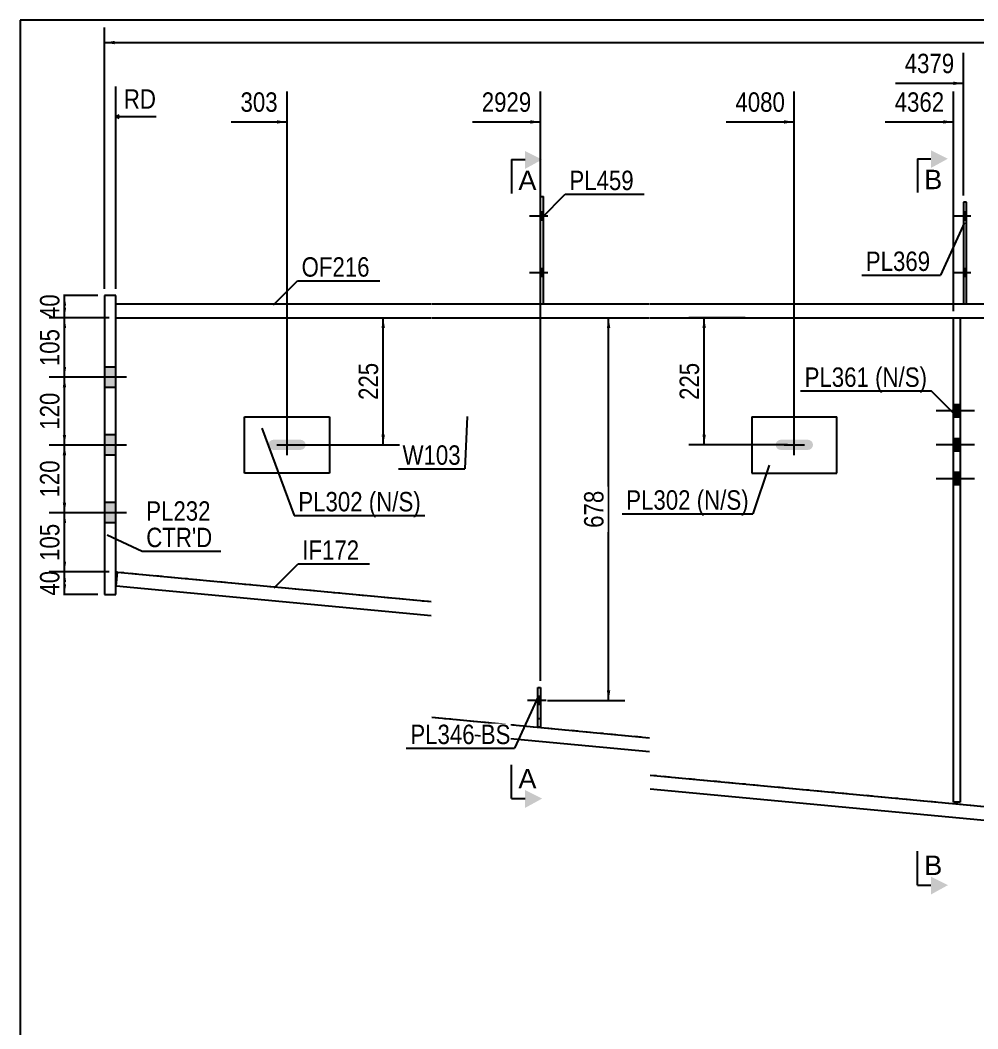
# Model space of a CAD drawing. Header units: millimetres. Extents: x -266 to 146, y -166 to 122.
# Drawn here: x -263.7 to -122.4, y -28 to 120.9 of the extents above; entities that cross this region are included whole.
import ezdxf

# ---------------------------------------------------------------- set-up
doc = ezdxf.new("R2010")
doc.units = ezdxf.units.MM
doc.linetypes.add('DXK_LINE_DOT1', pattern=[1.8814, 0.9407, -0.9407])
doc.linetypes.add('DXK_LINE_DOT2', pattern=[3.9198, 1.9599, -1.9599])
doc.styles.add('Arial', font='ARIAL.TTF', dxfattribs={"height": 0.2})
doc.styles.add('Arial Narrow', font='ARIALN.TTF', dxfattribs={"height": 0.2})

# ---------------------------------------------------------------- blocks, each defined once
blk = doc.blocks.new('Unknown-622979467-1210')
at = {"color": 5, "linetype": 'Continuous'}
for p, q in [((146.3, 120.9), (-263.7, 120.9)), ((-263.7, 120.9), (-263.7, -166.1))]:
    blk.add_line(p, q, dxfattribs=at)
blk = doc.blocks.new('Bolt-622979467-1858 - 1521')
at = {"color": 3, "linetype": 'DXK_LINE_DOT2'}
for p, q in [((-186.9, 21.04), (-187.32, 21.04)), ((-186.23, 20.45), (-187.32, 20.45)), ((-186.9, 19.87), (-187.32, 19.87))]:
    blk.add_line(p, q, dxfattribs=at)
blk = doc.blocks.new('Part-622979467-1544 - 1521')
at = {"color": 2, "linetype": 'Continuous'}
for p, q in [((-230.58, 62.37), (-218.08, 62.37)), ((-230.58, 54.04), (-230.58, 62.37)), ((-218.08, 62.37), (-218.08, 54.04)), ((-218.08, 54.04), (-230.58, 54.04))]:
    blk.add_line(p, q, dxfattribs=at)
blk = doc.blocks.new('Bolt-622979467-1862 - 1521')
at = {"linetype": 'Continuous'}
for points in [[(-124.07, 91.37), (-124.07, 92.54), (-124.49, 92.54), (-124.49, 91.37)], [(-124.07, 91.37), (-124.07, 92.54), (-124.49, 92.54), (-124.49, 91.37)], [(-124.07, 83.04), (-124.07, 84.21), (-124.49, 84.21), (-124.49, 83.04)], [(-124.07, 83.04), (-124.07, 84.21), (-124.49, 84.21), (-124.49, 83.04)]]:
    blk.add_hatch(color=3, dxfattribs=at).paths.add_polyline_path(points)
at = {"color": 3, "linetype": 'Continuous'}
for p, q in [((-124.07, 92.54), (-124.49, 92.54)), ((-124.07, 92.54), (-124.49, 92.54)), ((-123.4, 91.96), (-126.15, 91.96)), ((-123.4, 91.96), (-126.15, 91.96)), ((-124.07, 91.37), (-124.49, 91.37)), ((-124.07, 91.37), (-124.49, 91.37)), ((-123.4, 83.62), (-126.15, 83.62)), ((-123.4, 83.62), (-126.15, 83.62)), ((-124.07, 84.21), (-124.49, 84.21)), ((-124.07, 84.21), (-124.49, 84.21)), ((-124.07, 83.04), (-124.49, 83.04)), ((-124.07, 83.04), (-124.49, 83.04))]:
    blk.add_line(p, q, dxfattribs=at)
blk = doc.blocks.new('Part-622979467-1549 - 1521')
at = {"color": 2, "linetype": 'Continuous'}
for p, q in [((-155.72, 62.37), (-143.22, 62.37)), ((-155.72, 62.37), (-155.72, 54.04)), ((-143.22, 54.04), (-143.22, 62.37)), ((-155.72, 54.04), (-143.22, 54.04))]:
    blk.add_line(p, q, dxfattribs=at)
blk = doc.blocks.new('Bolt-622979467-1989 - 1521')
at = {"linetype": 'Continuous'}
for points in [[(-251.25, 69.68), (-251.25, 66.68), (-249.58, 66.68), (-249.58, 69.68)], [(-251.25, 69.68), (-251.25, 66.68), (-249.58, 66.68), (-249.58, 69.68)], [(-251.25, 59.68), (-251.25, 56.68), (-249.58, 56.68), (-249.58, 59.68)], [(-251.25, 59.68), (-251.25, 56.68), (-249.58, 56.68), (-249.58, 59.68)], [(-251.25, 49.68), (-251.25, 46.68), (-249.58, 46.68), (-249.58, 49.68)], [(-251.25, 49.68), (-251.25, 46.68), (-249.58, 46.68), (-249.58, 49.68)]]:
    blk.add_hatch(color=3, dxfattribs=at).paths.add_polyline_path(points)
at = {"color": 3, "linetype": 'Continuous'}
for p, q in [((-249.58, 69.68), (-251.25, 69.68)), ((-249.58, 69.68), (-251.25, 69.68)), ((-248, 68.18), (-251.25, 68.18)), ((-248, 68.18), (-251.25, 68.18)), ((-249.58, 66.68), (-251.25, 66.68)), ((-249.58, 66.68), (-251.25, 66.68)), ((-249.58, 59.68), (-251.25, 59.68)), ((-249.58, 59.68), (-251.25, 59.68)), ((-248, 58.18), (-251.25, 58.18)), ((-248, 58.18), (-251.25, 58.18)), ((-249.58, 56.68), (-251.25, 56.68)), ((-249.58, 56.68), (-251.25, 56.68)), ((-249.58, 49.68), (-251.25, 49.68)), ((-249.58, 49.68), (-251.25, 49.68)), ((-248, 48.18), (-251.25, 48.18)), ((-248, 48.18), (-251.25, 48.18)), ((-249.58, 46.68), (-251.25, 46.68)), ((-249.58, 46.68), (-251.25, 46.68))]:
    blk.add_line(p, q, dxfattribs=at)
blk = doc.blocks.new('Bolt-622979467-1861 - 1521')
at = {"linetype": 'Continuous'}
for points in [[(-186.48, 91.37), (-186.48, 92.54), (-186.9, 92.54), (-186.9, 91.37)], [(-186.48, 91.37), (-186.48, 92.54), (-186.9, 92.54), (-186.9, 91.37)], [(-186.48, 83.04), (-186.48, 84.21), (-186.9, 84.21), (-186.9, 83.04)], [(-186.48, 83.04), (-186.48, 84.21), (-186.9, 84.21), (-186.9, 83.04)]]:
    blk.add_hatch(color=3, dxfattribs=at).paths.add_polyline_path(points)
at = {"color": 3, "linetype": 'Continuous'}
for p, q in [((-186.48, 92.54), (-186.9, 92.54)), ((-186.48, 92.54), (-186.9, 92.54)), ((-185.82, 91.96), (-188.57, 91.96)), ((-185.82, 91.96), (-188.57, 91.96)), ((-186.48, 91.37), (-186.9, 91.37)), ((-186.48, 91.37), (-186.9, 91.37)), ((-185.82, 83.62), (-188.57, 83.62)), ((-185.82, 83.62), (-188.57, 83.62)), ((-186.48, 84.21), (-186.9, 84.21)), ((-186.48, 84.21), (-186.9, 84.21)), ((-186.48, 83.04), (-186.9, 83.04)), ((-186.48, 83.04), (-186.9, 83.04))]:
    blk.add_line(p, q, dxfattribs=at)
blk = doc.blocks.new('Part-622979467-1988 - 1521')
at = {"color": 2, "linetype": 'Continuous'}
for p, q in [((-249.58, 80.26), (-251.25, 80.26)), ((-251.25, 80.26), (-251.25, 36.1)), ((-249.58, 36.1), (-249.58, 80.26)), ((-251.25, 36.1), (-249.58, 36.1))]:
    blk.add_line(p, q, dxfattribs=at)
blk = doc.blocks.new('Bolt-622979467-1860 - 1521')
at = {"linetype": 'Continuous'}
blk.add_hatch(color=3, dxfattribs=at).paths.add_polyline_path([(-146.94, 57.68), (-146.77, 57.92), (-146.72, 58.21), (-146.77, 58.5), (-146.94, 58.74), (-147.18, 58.9), (-147.47, 58.96), (-151.47, 58.96), (-151.75, 58.9), (-152, 58.74), (-152.16, 58.5), (-152.22, 58.21), (-152.16, 57.92), (-152, 57.68), (-151.75, 57.52), (-151.47, 57.46), (-147.47, 57.46), (-147.18, 57.52)])
at = {"color": 3, "linetype": 'Continuous'}
for p, q in [((-149.47, 56.71), (-149.47, 59.71)), ((-150.97, 58.21), (-147.97, 58.21))]:
    blk.add_line(p, q, dxfattribs=at)
blk = doc.blocks.new('Part-622979467-1751 - 1521')
at = {"color": 2, "linetype": 'Continuous'}
for p, q in [((-187.32, 16.54), (-187.32, 22.37)), ((-187.32, 22.37), (-186.9, 22.37)), ((-186.9, 22.37), (-186.9, 16.54)), ((-186.9, 16.54), (-187.32, 16.54))]:
    blk.add_line(p, q, dxfattribs=at)
at = {"color": 7, "linetype": 'DXK_LINE_DOT1'}
blk.add_line((-187.32, 17.79), (-186.9, 17.79), dxfattribs=at)
blk = doc.blocks.new('Bolt-622979467-1857 - 1521')
at = {"linetype": 'Continuous'}
blk.add_hatch(color=3, dxfattribs=at).paths.add_polyline_path([(-186.9, 19.87), (-186.9, 21.04), (-187.32, 21.04), (-187.32, 19.87)])
at = {"color": 3, "linetype": 'Continuous'}
for p, q in [((-186.9, 21.04), (-187.32, 21.04)), ((-186.11, 20.45), (-188.86, 20.45)), ((-186.9, 19.87), (-187.32, 19.87))]:
    blk.add_line(p, q, dxfattribs=at)
blk = doc.blocks.new('Part-622979467-1778 - 1521')
at = {"color": 2, "linetype": 'Continuous'}
for p, q in [((-124.07, 94.04), (-124.49, 94.04)), ((-124.49, 94.04), (-124.49, 79.04)), ((-124.07, 79.04), (-124.07, 94.04))]:
    blk.add_line(p, q, dxfattribs=at)
at = {"color": 7, "linetype": 'DXK_LINE_DOT1'}
blk.add_line((-124.49, 79.04), (-124.07, 79.04), dxfattribs=at)
blk = doc.blocks.new('Part-622979467-1810 - 1521')
at = {"color": 7, "linetype": 'DXK_LINE_DOT1'}
for p, q in [((-249.58, 76.96), (-203.08, 76.96)), ((-249.58, 39.46), (-249.58, 76.96)), ((-202.98, 76.96), (-170.82, 76.96)), ((-170.72, 76.96), (-78.22, 76.96)), ((-78.12, 76.96), (-37.92, 76.96)), ((-249.33, 39.43), (-203.08, 35.08)), ((-202.98, 18.01), (-170.82, 14.98)), ((-170.72, 9.47), (-78.22, 0.77)), ((-78.12, -3.72), (-37.92, -7.5))]:
    blk.add_line(p, q, dxfattribs=at)
at = {"color": 2, "linetype": 'Continuous'}
for p, q in [((-37.92, -7.5), (-37.92, 76.96)), ((-249.33, 39.43), (-249.58, 39.46))]:
    blk.add_line(p, q, dxfattribs=at)
blk = doc.blocks.new('Part-622979467-1854 - 1521')
at = {"color": 2, "linetype": 'Continuous'}
for p, q in [((-249.53, 37.36), (-249.33, 39.43)), ((-249.33, 39.43), (-203.08, 35.08)), ((-203.08, 32.99), (-249.53, 37.36)), ((-202.98, 18.01), (-170.82, 14.98)), ((-170.82, 12.89), (-202.98, 15.91)), ((-170.72, 9.47), (-78.22, 0.77)), ((-78.22, -1.32), (-170.72, 7.38)), ((-78.12, -3.72), (-62.92, -5.15)), ((-63.12, -7.22), (-78.12, -5.81)), ((-62.92, -5.15), (-63.12, -7.22))]:
    blk.add_line(p, q, dxfattribs=at)
blk = doc.blocks.new('Bolt-622979467-1990 - 1521')
at = {"linetype": 'Continuous'}
blk.add_hatch(color=3, dxfattribs=at).paths.add_polyline_path([(-221.8, 57.68), (-221.64, 57.92), (-221.58, 58.21), (-221.64, 58.5), (-221.8, 58.74), (-222.05, 58.9), (-222.33, 58.96), (-226.33, 58.96), (-226.62, 58.9), (-226.86, 58.74), (-227.03, 58.5), (-227.08, 58.21), (-227.03, 57.92), (-226.86, 57.68), (-226.62, 57.52), (-226.33, 57.46), (-222.33, 57.46), (-222.05, 57.52)])
at = {"color": 3, "linetype": 'Continuous'}
for p, q in [((-224.33, 56.71), (-224.33, 59.71)), ((-225.83, 58.21), (-222.83, 58.21))]:
    blk.add_line(p, q, dxfattribs=at)
blk = doc.blocks.new('Part-622979467-1995 - 1521')
at = {"color": 2, "linetype": 'Continuous'}
for p, q in [((-186.9, 79.04), (-186.9, 94.87)), ((-186.9, 94.87), (-186.48, 94.87)), ((-186.48, 79.04), (-186.48, 94.87))]:
    blk.add_line(p, q, dxfattribs=at)
at = {"color": 7, "linetype": 'DXK_LINE_DOT1'}
blk.add_line((-186.9, 79.04), (-186.48, 79.04), dxfattribs=at)
blk = doc.blocks.new('Part-622979467-2018 - 1521')
at = {"color": 7, "linetype": 'DXK_LINE_DOT1'}
for p, q in [((-187.32, 16.54), (-187.32, 22.37)), ((-187.32, 22.37), (-186.9, 22.37)), ((-186.9, 22.37), (-186.9, 16.54)), ((-186.9, 16.54), (-187.32, 16.54))]:
    blk.add_line(p, q, dxfattribs=at)
blk = doc.blocks.new('Part-622979467-2050 - 1521')
at = {"color": 2, "linetype": 'Continuous'}
for p, q in [((-249.58, 76.96), (-249.58, 79.04)), ((-249.58, 79.04), (-203.08, 79.04)), ((-202.98, 79.04), (-170.82, 79.04)), ((-170.72, 79.04), (-78.22, 79.04)), ((-78.12, 79.04), (-62.92, 79.04)), ((-249.58, 76.96), (-203.08, 76.96)), ((-202.98, 76.96), (-170.82, 76.96)), ((-170.72, 76.96), (-78.22, 76.96)), ((-78.12, 76.96), (-62.92, 76.96))]:
    blk.add_line(p, q, dxfattribs=at)
at = {"color": 7, "linetype": 'DXK_LINE_DOT1'}
blk.add_line((-62.92, 76.96), (-62.92, 79.04), dxfattribs=at)
blk = doc.blocks.new('Part-622979467-2169 - 1521')
at = {"color": 2, "linetype": 'Continuous'}
for p, q in [((-125.98, 5.46), (-125.98, 76.96)), ((-124.98, 76.96), (-124.98, 5.46)), ((-124.98, 5.46), (-125.98, 5.46))]:
    blk.add_line(p, q, dxfattribs=at)
blk = doc.blocks.new('Bolt-622979467-2170 - 1521')
at = {"linetype": 'Continuous'}
for points in [[(-124.98, 62.29), (-124.98, 64.12), (-125.98, 64.12), (-125.98, 62.29)], [(-124.98, 57.29), (-124.98, 59.12), (-125.98, 59.12), (-125.98, 57.29)], [(-124.98, 52.29), (-124.98, 54.12), (-125.98, 54.12), (-125.98, 52.29)]]:
    blk.add_hatch(color=3, dxfattribs=at).paths.add_polyline_path(points)
at = {"color": 3, "linetype": 'Continuous'}
for p, q in [((-124.98, 64.12), (-125.98, 64.12)), ((-122.89, 63.21), (-128.56, 63.21)), ((-124.98, 62.29), (-125.98, 62.29)), ((-122.89, 58.21), (-128.56, 58.21)), ((-124.98, 59.12), (-125.98, 59.12)), ((-124.98, 57.29), (-125.98, 57.29)), ((-124.98, 54.12), (-125.98, 54.12)), ((-122.89, 53.21), (-128.56, 53.21)), ((-124.98, 52.29), (-125.98, 52.29))]:
    blk.add_line(p, q, dxfattribs=at)
blk = doc.blocks.new('StraightDimension-622979467-2749 - 1521')
at = {"linetype": 'Continuous'}
for points in [[(-257.42, 66.68), (-257.17, 68.18), (-256.92, 66.68)], [(-256.92, 59.68), (-257.17, 58.18), (-257.42, 59.68)]]:
    blk.add_hatch(color=7, dxfattribs=at).paths.add_polyline_path(points)
at = {"color": 7, "linetype": 'Continuous'}
for p, q in [((-250.58, 68.18), (-259.42, 68.18)), ((-257.17, 58.18), (-257.17, 68.18)), ((-250.58, 58.18), (-259.42, 58.18))]:
    blk.add_line(p, q, dxfattribs=at)
at = {"color": 0}
blk.add_wipeout([(-257.32, 66.52), (-261.52, 66.52), (-261.52, 59.84), (-257.32, 59.84)], dxfattribs=at)
at = {"color": 3, "style": 'Arial Narrow'}
blk.add_text('120', height=2.863, rotation=90.0002, dxfattribs=at).set_placement((-257.92, 60.44))
blk = doc.blocks.new('StraightDimension-622979467-2651 - 1521')
at = {"linetype": 'Continuous'}
for points in [[(-210.39, 75.46), (-210.14, 76.96), (-209.89, 75.46)], [(-209.89, 59.71), (-210.14, 58.21), (-210.39, 59.71)]]:
    blk.add_hatch(color=7, dxfattribs=at).paths.add_polyline_path(points)
at = {"color": 7, "linetype": 'Continuous'}
for p, q in [((-223.33, 76.96), (-207.74, 76.96)), ((-210.14, 58.21), (-210.14, 76.96)), ((-223.33, 58.21), (-207.74, 58.21))]:
    blk.add_line(p, q, dxfattribs=at)
at = {"color": 0}
blk.add_wipeout([(-210.29, 70.93), (-214.49, 70.93), (-214.49, 64.24), (-210.29, 64.24)], dxfattribs=at)
at = {"color": 3, "style": 'Arial Narrow'}
blk.add_text('225', height=2.863, rotation=90.0002, dxfattribs=at).set_placement((-210.89, 64.84))
blk = doc.blocks.new('StraightDimension-622979467-12423 - 1521')
at = {"linetype": 'Continuous'}
blk.add_hatch(color=7, dxfattribs=at).paths.add_polyline_path([(-125.99, 111.83), (-124.49, 111.58), (-125.99, 111.33)])
at = {"color": 7, "linetype": 'Continuous'}
for p, q in [((-124.49, 95.04), (-124.49, 116.08)), ((-134.55, 111.58), (-124.49, 111.58))]:
    blk.add_line(p, q, dxfattribs=at)
at = {"color": 0}
blk.add_wipeout([(-125.26, 112.48), (-125.26, 116.68), (-133.78, 116.68), (-133.78, 112.48)], dxfattribs=at)
at = {"color": 3, "style": 'Arial Narrow'}
blk.add_text('4379', height=2.863, dxfattribs=at).set_placement((-133.18, 113.08))
blk = doc.blocks.new('StraightDimension-622979467-2182 - 1521')
at = {"linetype": 'Continuous'}
for points in [[(-177.13, 75.46), (-176.88, 76.96), (-176.63, 75.46)], [(-176.63, 21.95), (-176.88, 20.45), (-177.13, 21.95)]]:
    blk.add_hatch(color=7, dxfattribs=at).paths.add_polyline_path(points)
at = {"color": 7, "linetype": 'Continuous'}
for p, q in [((-184.98, 76.96), (-174.48, 76.96)), ((-176.88, 20.45), (-176.88, 76.96)), ((-185.9, 20.45), (-174.48, 20.45))]:
    blk.add_line(p, q, dxfattribs=at)
at = {"color": 0}
blk.add_wipeout([(-177.03, 52.05), (-181.23, 52.05), (-181.23, 45.36), (-177.03, 45.36)], dxfattribs=at)
at = {"color": 3, "style": 'Arial Narrow'}
blk.add_text('678', height=2.863, rotation=90.0002, dxfattribs=at).set_placement((-177.63, 45.96))
blk = doc.blocks.new('StraightDimension-622979467-2642 - 1521')
at = {"linetype": 'Continuous'}
blk.add_hatch(color=7, dxfattribs=at).paths.add_polyline_path([(-249.75, 117.34), (-251.25, 117.59), (-249.75, 117.84)])
at = {"color": 7, "linetype": 'Continuous'}
for p, q in [((-251.25, 81.26), (-251.25, 119.84)), ((-251.25, 117.59), (129.38, 117.59))]:
    blk.add_line(p, q, dxfattribs=at)
blk = doc.blocks.new('StraightDimension-622979467-2680 - 1521')
at = {"linetype": 'Continuous'}
for points in [[(-257.42, 78.76), (-257.17, 80.26), (-256.92, 78.76)], [(-256.92, 78.46), (-257.17, 76.96), (-257.42, 78.46)]]:
    blk.add_hatch(color=7, dxfattribs=at).paths.add_polyline_path(points)
at = {"color": 7, "linetype": 'Continuous'}
for p, q in [((-252.25, 80.26), (-259.42, 80.26)), ((-257.17, 76.96), (-257.17, 80.26)), ((-250.58, 76.96), (-259.42, 76.96))]:
    blk.add_line(p, q, dxfattribs=at)
at = {"color": 0}
blk.add_wipeout([(-257.32, 81.04), (-261.52, 81.04), (-261.52, 76.18), (-257.32, 76.18)], dxfattribs=at)
at = {"color": 3, "style": 'Arial Narrow'}
blk.add_text('40', height=2.863, rotation=90.0002, dxfattribs=at).set_placement((-257.92, 76.78))
blk = doc.blocks.new('StraightDimension-622979467-2689 - 1521')
at = {"linetype": 'Continuous'}
for points in [[(-257.42, 37.96), (-257.17, 39.46), (-256.92, 37.96)], [(-256.92, 37.6), (-257.17, 36.1), (-257.42, 37.6)]]:
    blk.add_hatch(color=7, dxfattribs=at).paths.add_polyline_path(points)
at = {"color": 7, "linetype": 'Continuous'}
for p, q in [((-250.58, 39.46), (-259.42, 39.46)), ((-257.17, 36.1), (-257.17, 39.46)), ((-252.25, 36.1), (-259.42, 36.1))]:
    blk.add_line(p, q, dxfattribs=at)
at = {"color": 0}
blk.add_wipeout([(-257.32, 40.2), (-261.52, 40.2), (-261.52, 35.35), (-257.32, 35.35)], dxfattribs=at)
at = {"color": 3, "style": 'Arial Narrow'}
blk.add_text('40', height=2.863, rotation=90.0002, dxfattribs=at).set_placement((-257.92, 35.95))
blk = doc.blocks.new('StraightDimension-622979467-2699 - 1521')
at = {"linetype": 'Continuous'}
for points in [[(-257.42, 56.68), (-257.17, 58.18), (-256.92, 56.68)], [(-256.92, 49.68), (-257.17, 48.18), (-257.42, 49.68)]]:
    blk.add_hatch(color=7, dxfattribs=at).paths.add_polyline_path(points)
at = {"color": 7, "linetype": 'Continuous'}
for p, q in [((-250.58, 58.18), (-259.42, 58.18)), ((-257.17, 48.18), (-257.17, 58.18)), ((-250.58, 48.18), (-259.42, 48.18))]:
    blk.add_line(p, q, dxfattribs=at)
at = {"color": 0}
blk.add_wipeout([(-257.32, 56.52), (-261.52, 56.52), (-261.52, 49.84), (-257.32, 49.84)], dxfattribs=at)
at = {"color": 3, "style": 'Arial Narrow'}
blk.add_text('120', height=2.863, rotation=90.0002, dxfattribs=at).set_placement((-257.92, 50.44))
blk = doc.blocks.new('StraightDimension-622979467-2716 - 1521')
at = {"linetype": 'Continuous'}
for points in [[(-257.42, 46.68), (-257.17, 48.18), (-256.92, 46.68)], [(-256.92, 40.96), (-257.17, 39.46), (-257.42, 40.96)]]:
    blk.add_hatch(color=7, dxfattribs=at).paths.add_polyline_path(points)
at = {"color": 7, "linetype": 'Continuous'}
for p, q in [((-250.58, 48.18), (-259.42, 48.18)), ((-257.17, 39.46), (-257.17, 48.18)), ((-250.58, 39.46), (-259.42, 39.46))]:
    blk.add_line(p, q, dxfattribs=at)
at = {"color": 0}
blk.add_wipeout([(-257.32, 47.16), (-261.52, 47.16), (-261.52, 40.48), (-257.32, 40.48)], dxfattribs=at)
at = {"color": 3, "style": 'Arial Narrow'}
blk.add_text('105', height=2.863, rotation=90.0002, dxfattribs=at).set_placement((-257.92, 41.08))
blk = doc.blocks.new('StraightDimension-622979467-2733 - 1521')
at = {"linetype": 'Continuous'}
for points in [[(-257.42, 75.46), (-257.17, 76.96), (-256.92, 75.46)], [(-256.92, 69.68), (-257.17, 68.18), (-257.42, 69.68)]]:
    blk.add_hatch(color=7, dxfattribs=at).paths.add_polyline_path(points)
at = {"color": 7, "linetype": 'Continuous'}
for p, q in [((-250.58, 76.96), (-259.42, 76.96)), ((-257.17, 68.18), (-257.17, 76.96)), ((-250.58, 68.18), (-259.42, 68.18))]:
    blk.add_line(p, q, dxfattribs=at)
at = {"color": 0}
blk.add_wipeout([(-257.32, 75.91), (-261.52, 75.91), (-261.52, 69.23), (-257.32, 69.23)], dxfattribs=at)
at = {"color": 3, "style": 'Arial Narrow'}
blk.add_text('105', height=2.863, rotation=90.0002, dxfattribs=at).set_placement((-257.92, 69.83))
blk = doc.blocks.new('StraightDimension-622979467-12424 - 1521')
at = {"linetype": 'Continuous'}
blk.add_hatch(color=7, dxfattribs=at).paths.add_polyline_path([(-127.48, 106.13), (-125.98, 105.88), (-127.48, 105.63)])
at = {"color": 7, "linetype": 'Continuous'}
for p, q in [((-125.98, 77.96), (-125.98, 110.38)), ((-136.04, 105.88), (-125.98, 105.88))]:
    blk.add_line(p, q, dxfattribs=at)
at = {"color": 0}
blk.add_wipeout([(-126.75, 106.78), (-126.75, 110.98), (-135.26, 110.98), (-135.26, 106.78)], dxfattribs=at)
at = {"color": 3, "style": 'Arial Narrow'}
blk.add_text('4362', height=2.863, dxfattribs=at).set_placement((-134.66, 107.38))
blk = doc.blocks.new('StraightDimension-622979467-12425 - 1521')
at = {"linetype": 'Continuous'}
blk.add_hatch(color=7, dxfattribs=at).paths.add_polyline_path([(-150.97, 106.13), (-149.47, 105.88), (-150.97, 105.63)])
at = {"color": 7, "linetype": 'Continuous'}
for p, q in [((-149.47, 59.21), (-149.47, 110.38)), ((-159.53, 105.88), (-149.47, 105.88))]:
    blk.add_line(p, q, dxfattribs=at)
at = {"color": 0}
blk.add_wipeout([(-150.24, 106.78), (-150.24, 110.98), (-158.76, 110.98), (-158.76, 106.78)], dxfattribs=at)
at = {"color": 3, "style": 'Arial Narrow'}
blk.add_text('4080', height=2.863, dxfattribs=at).set_placement((-158.16, 107.38))
blk = doc.blocks.new('StraightDimension-622979467-12426 - 1521')
at = {"linetype": 'Continuous'}
blk.add_hatch(color=7, dxfattribs=at).paths.add_polyline_path([(-188.4, 106.13), (-186.9, 105.88), (-188.4, 105.63)])
at = {"color": 7, "linetype": 'Continuous'}
for p, q in [((-186.9, 23.37), (-186.9, 110.38)), ((-196.96, 105.88), (-186.9, 105.88))]:
    blk.add_line(p, q, dxfattribs=at)
at = {"color": 0}
blk.add_wipeout([(-187.68, 106.78), (-187.68, 110.98), (-196.19, 110.98), (-196.19, 106.78)], dxfattribs=at)
at = {"color": 3, "style": 'Arial Narrow'}
blk.add_text('2929', height=2.863, dxfattribs=at).set_placement((-195.59, 107.38))
blk = doc.blocks.new('StraightDimension-622979467-12427 - 1521')
at = {"linetype": 'Continuous'}
blk.add_hatch(color=7, dxfattribs=at).paths.add_polyline_path([(-225.83, 106.13), (-224.33, 105.88), (-225.83, 105.63)])
at = {"color": 7, "linetype": 'Continuous'}
for p, q in [((-224.33, 59.21), (-224.33, 110.38)), ((-232.57, 105.88), (-224.33, 105.88))]:
    blk.add_line(p, q, dxfattribs=at)
at = {"color": 0, "linetype": 'Continuous'}
blk.add_wipeout([(-243.05, 107.23), (-243.05, 111.43), (-249, 111.43), (-249, 107.23)], dxfattribs=at)
at = {"color": 7, "linetype": 'Continuous'}
for p, q in [((-249.58, 81.26), (-249.58, 111.13)), ((-249.08, 106.88), (-249.58, 106.63)), ((-249.08, 106.38), (-249.58, 106.63)), ((-243.65, 106.63), (-249.58, 106.63))]:
    blk.add_line(p, q, dxfattribs=at)
at = {"color": 3, "linetype": 'Continuous', "style": 'Arial Narrow'}
blk.add_text('RD', height=2.863, dxfattribs=at).set_placement((-248.4, 107.83))
at = {"color": 0}
blk.add_wipeout([(-225.11, 106.78), (-225.11, 110.98), (-231.79, 110.98), (-231.79, 106.78)], dxfattribs=at)
at = {"color": 3, "style": 'Arial Narrow'}
blk.add_text('303', height=2.863, dxfattribs=at).set_placement((-231.19, 107.38))
blk = doc.blocks.new('StraightDimension-622979467-12659 - 1521')
at = {"linetype": 'Continuous'}
for points in [[(-163.03, 75.46), (-162.78, 76.96), (-162.53, 75.46)], [(-162.53, 59.71), (-162.78, 58.21), (-163.03, 59.71)]]:
    blk.add_hatch(color=7, dxfattribs=at).paths.add_polyline_path(points)
at = {"color": 7, "linetype": 'Continuous'}
for p, q in [((-156.7, 76.96), (-165.03, 76.96)), ((-162.78, 58.21), (-162.78, 76.96)), ((-150.47, 58.21), (-165.03, 58.21))]:
    blk.add_line(p, q, dxfattribs=at)
at = {"color": 0}
blk.add_wipeout([(-162.93, 70.93), (-167.13, 70.93), (-167.13, 64.24), (-162.93, 64.24)], dxfattribs=at)
at = {"color": 3, "style": 'Arial Narrow'}
blk.add_text('225', height=2.863, rotation=90.0002, dxfattribs=at).set_placement((-163.53, 64.84))
blk = doc.blocks.new('Mark-622979467-1545 - 1521')
at = {"color": 0}
for points in [[(-164.77, 48.64), (-164.77, 51.64), (-174.27, 51.64), (-174.27, 48.64)], [(-156.2, 48.64), (-156.2, 51.64), (-163.87, 51.64), (-163.87, 48.64)]]:
    blk.add_wipeout(points, dxfattribs=at)
for points in [[(-164.77, 48.64), (-164.77, 51.64), (-174.27, 51.64), (-174.27, 48.64)], [(-156.2, 48.64), (-156.2, 51.64), (-163.87, 51.64), (-163.87, 48.64)]]:
    blk.add_wipeout(points, dxfattribs=at)
at = {"color": 7, "linetype": 'Continuous'}
for p in [(-153.19, 55.23), (-174.87, 48.04)]:
    blk.add_line(p, (-155.6, 48.04), dxfattribs=at)
at = {"color": 3, "style": 'Arial Narrow'}
for s, p in [('PL302', (-174.27, 48.64)), ('(N/', (-163.87, 48.64)), ('S)', (-159.49, 48.64))]:
    blk.add_text(s, height=2.863, dxfattribs=at).set_placement(p)
blk = doc.blocks.new('Mark-622979467-1850 - 1521')
at = {"color": 0}
blk.add_wipeout([(-213.67, 41.24), (-213.67, 44.24), (-222.08, 44.24), (-222.08, 41.24)], dxfattribs=at)
blk.add_wipeout([(-213.67, 41.24), (-213.67, 44.24), (-222.08, 44.24), (-222.08, 41.24)], dxfattribs=at)
at = {"color": 7, "linetype": 'Continuous'}
for p, q in [((-226.21, 37.11), (-222.68, 40.64)), ((-222.68, 40.64), (-212.17, 40.64))]:
    blk.add_line(p, q, dxfattribs=at)
at = {"color": 3, "style": 'Arial Narrow'}
blk.add_text('IF172', height=2.863, dxfattribs=at).set_placement((-222.08, 41.24))
blk = doc.blocks.new('Mark-622979467-1540 - 1521')
at = {"color": 0}
for points in [[(-213.16, 48.39), (-213.16, 51.39), (-222.66, 51.39), (-222.66, 48.39)], [(-204.59, 48.39), (-204.59, 51.39), (-212.26, 51.39), (-212.26, 48.39)]]:
    blk.add_wipeout(points, dxfattribs=at)
for points in [[(-213.16, 48.39), (-213.16, 51.39), (-222.66, 51.39), (-222.66, 48.39)], [(-204.59, 48.39), (-204.59, 51.39), (-212.26, 51.39), (-212.26, 48.39)]]:
    blk.add_wipeout(points, dxfattribs=at)
at = {"color": 7, "linetype": 'Continuous'}
for p, q in [((-228.06, 60.68), (-223.26, 47.79)), ((-223.26, 47.79), (-203.99, 47.79))]:
    blk.add_line(p, q, dxfattribs=at)
at = {"color": 3, "style": 'Arial Narrow'}
for s, p in [('PL302', (-222.66, 48.39)), ('(N/', (-212.26, 48.39)), ('S)', (-207.88, 48.39))]:
    blk.add_text(s, height=2.863, dxfattribs=at).set_placement(p)
blk = doc.blocks.new('SectionMark-622979467-2789 - 1521')
at = {"color": 7, "linetype": 'Continuous'}
for p, q in [((-191.19, 100.32), (-191.19, 95.32)), ((-191.19, 100.32), (-189.19, 100.32)), ((-191.19, 5.99), (-191.19, 10.99)), ((-191.19, 5.99), (-189.19, 5.99))]:
    blk.add_line(p, q, dxfattribs=at)
at = {"color": 0, "linetype": 'Continuous'}
for points in [[(-187.52, 95.82), (-187.52, 98.82), (-190.19, 98.82), (-190.19, 95.82)], [(-187.52, 7.49), (-187.52, 10.49), (-190.19, 10.49), (-190.19, 7.49)]]:
    blk.add_wipeout(points, dxfattribs=at)
at = {"linetype": 'Continuous'}
for points in [[(-189.19, 101.57), (-186.69, 100.32), (-189.19, 98.95)], [(-189.19, 7.24), (-186.69, 5.99), (-189.19, 4.62)]]:
    blk.add_hatch(color=7, dxfattribs=at).paths.add_polyline_path(points)
at = {"color": 136, "linetype": 'Continuous', "style": 'Arial'}
for p in [(-190.19, 95.82), (-190.19, 7.49)]:
    blk.add_text('A', height=2.87, dxfattribs=at).set_placement(p)
blk = doc.blocks.new('MarkSet-622979467-2814 - 1521')
at = {"color": 0}
for points in [[(-196.63, 14.04), (-196.63, 17.04), (-206.13, 17.04), (-206.13, 14.04)], [(-191.35, 14.04), (-191.35, 17.04), (-195.73, 17.04), (-195.73, 14.04)]]:
    blk.add_wipeout(points, dxfattribs=at)
for points in [[(-196.63, 14.04), (-196.63, 17.04), (-206.13, 17.04), (-206.13, 14.04)], [(-191.35, 14.04), (-191.35, 17.04), (-195.73, 17.04), (-195.73, 14.04)]]:
    blk.add_wipeout(points, dxfattribs=at)
at = {"color": 7, "linetype": 'Continuous'}
for p in [(-187.21, 21.18), (-206.73, 13.44)]:
    blk.add_line(p, (-190.75, 13.44), dxfattribs=at)
at = {"color": 3, "style": 'Arial Narrow'}
for s, p in [('PL346', (-206.13, 14.04)), ('BS', (-195.73, 14.04))]:
    blk.add_text(s, height=2.863, dxfattribs=at).set_placement(p)
blk = doc.blocks.new('Mark-622979467-1774 - 1521')
at = {"color": 7, "linetype": 'Continuous'}
blk.add_line((-124.38, 91.02), (-127.92, 83.28), dxfattribs=at)
at = {"color": 0}
blk.add_wipeout([(-129.42, 83.88), (-129.42, 86.88), (-138.92, 86.88), (-138.92, 83.88)], dxfattribs=at)
blk.add_wipeout([(-129.42, 83.88), (-129.42, 86.88), (-138.92, 86.88), (-138.92, 83.88)], dxfattribs=at)
at = {"color": 7, "linetype": 'Continuous'}
blk.add_line((-139.52, 83.28), (-127.92, 83.28), dxfattribs=at)
at = {"color": 3, "style": 'Arial Narrow'}
blk.add_text('PL369', height=2.863, dxfattribs=at).set_placement((-138.92, 83.88))
blk = doc.blocks.new('Mark-622979467-1806 - 1521')
at = {"color": 0}
blk.add_wipeout([(-198.69, 55.27), (-198.69, 58.27), (-207.28, 58.27), (-207.28, 55.27)], dxfattribs=at)
blk.add_wipeout([(-198.69, 55.27), (-198.69, 58.27), (-207.28, 58.27), (-207.28, 55.27)], dxfattribs=at)
at = {"color": 7, "linetype": 'Continuous'}
for p in [(-197.75, 62.4), (-207.88, 54.67)]:
    blk.add_line(p, (-198.09, 54.67), dxfattribs=at)
at = {"color": 3, "style": 'Arial Narrow'}
blk.add_text('W103', height=2.863, dxfattribs=at).set_placement((-207.28, 55.27))
blk = doc.blocks.new('Mark-622979467-1984 - 1521')
at = {"color": 0}
for points in [[(-235.6, 47.01), (-235.6, 50.01), (-245.1, 50.01), (-245.1, 47.01)], [(-235.34, 43.11), (-235.34, 46.11), (-245.1, 46.11), (-245.1, 43.11)]]:
    blk.add_wipeout(points, dxfattribs=at)
for points in [[(-235.6, 47.01), (-235.6, 50.01), (-245.1, 50.01), (-245.1, 47.01)], [(-235.34, 43.11), (-235.34, 46.11), (-245.1, 46.11), (-245.1, 43.11)]]:
    blk.add_wipeout(points, dxfattribs=at)
at = {"color": 7, "linetype": 'Continuous'}
for p, q in [((-250.89, 44.95), (-245.7, 42.51)), ((-245.7, 42.51), (-234.1, 42.51))]:
    blk.add_line(p, q, dxfattribs=at)
at = {"color": 3, "style": 'Arial Narrow'}
blk.add_text('PL232', height=2.863, dxfattribs=at).set_placement((-245.1, 47.01))
at = {"color": 1, "style": 'Arial Narrow'}
blk.add_text("CTR'D", height=2.863, dxfattribs=at).set_placement((-245.1, 43.11))
blk = doc.blocks.new('Mark-622979467-1991 - 1521')
at = {"color": 0}
blk.add_wipeout([(-173.15, 95.82), (-173.15, 98.82), (-182.66, 98.82), (-182.66, 95.82)], dxfattribs=at)
blk.add_wipeout([(-173.15, 95.82), (-173.15, 98.82), (-182.66, 98.82), (-182.66, 95.82)], dxfattribs=at)
at = {"color": 7, "linetype": 'Continuous'}
for p, q in [((-186.79, 91.68), (-183.26, 95.22)), ((-183.26, 95.22), (-171.65, 95.22))]:
    blk.add_line(p, q, dxfattribs=at)
at = {"color": 3, "style": 'Arial Narrow'}
blk.add_text('PL459', height=2.863, dxfattribs=at).set_placement((-182.66, 95.82))
blk = doc.blocks.new('Mark-622979467-2046 - 1521')
at = {"color": 0}
blk.add_wipeout([(-212.13, 83.04), (-212.13, 86.04), (-222.18, 86.04), (-222.18, 83.04)], dxfattribs=at)
blk.add_wipeout([(-212.13, 83.04), (-212.13, 86.04), (-222.18, 86.04), (-222.18, 83.04)], dxfattribs=at)
at = {"color": 7, "linetype": 'Continuous'}
for p, q in [((-226.31, 78.9), (-222.78, 82.44)), ((-222.78, 82.44), (-210.63, 82.44))]:
    blk.add_line(p, q, dxfattribs=at)
at = {"color": 3, "style": 'Arial Narrow'}
blk.add_text('OF216', height=2.863, dxfattribs=at).set_placement((-222.18, 83.04))
blk = doc.blocks.new('Mark-622979467-2165 - 1521')
at = {"color": 0}
for points in [[(-138.45, 66.77), (-138.45, 69.77), (-147.95, 69.77), (-147.95, 66.77)], [(-129.89, 66.77), (-129.89, 69.77), (-137.55, 69.77), (-137.55, 66.77)]]:
    blk.add_wipeout(points, dxfattribs=at)
for points in [[(-138.45, 66.77), (-138.45, 69.77), (-147.95, 69.77), (-147.95, 66.77)], [(-129.89, 66.77), (-129.89, 69.77), (-137.55, 69.77), (-137.55, 66.77)]]:
    blk.add_wipeout(points, dxfattribs=at)
at = {"color": 7, "linetype": 'Continuous'}
for p in [(-148.55, 66.17), (-125.75, 62.63)]:
    blk.add_line(p, (-129.29, 66.17), dxfattribs=at)
at = {"color": 3, "style": 'Arial Narrow'}
for s, p in [('PL361', (-147.95, 66.77)), ('(N/', (-137.55, 66.77)), ('S)', (-133.17, 66.77))]:
    blk.add_text(s, height=2.863, dxfattribs=at).set_placement(p)
blk = doc.blocks.new('SectionMark-622979467-2787 - 1521')
at = {"color": 7, "linetype": 'Continuous'}
for p, q in [((-131.31, 100.45), (-131.31, 95.45)), ((-131.31, 100.45), (-129.31, 100.45)), ((-131.31, -6.79), (-131.31, -1.79)), ((-131.31, -6.79), (-129.31, -6.79))]:
    blk.add_line(p, q, dxfattribs=at)
at = {"color": 0, "linetype": 'Continuous'}
for points in [[(-127.65, 95.95), (-127.65, 98.95), (-130.31, 98.95), (-130.31, 95.95)], [(-127.65, -5.29), (-127.65, -2.29), (-130.31, -2.29), (-130.31, -5.29)]]:
    blk.add_wipeout(points, dxfattribs=at)
at = {"linetype": 'Continuous'}
for points in [[(-129.31, 101.7), (-126.81, 100.45), (-129.31, 99.08)], [(-129.31, -5.54), (-126.81, -6.79), (-129.31, -8.17)]]:
    blk.add_hatch(color=7, dxfattribs=at).paths.add_polyline_path(points)
at = {"color": 136, "linetype": 'Continuous', "style": 'Arial'}
for p in [(-130.31, 95.95), (-130.31, -5.29)]:
    blk.add_text('B', height=2.87, dxfattribs=at).set_placement(p)

msp = doc.modelspace()

# ---------------------------------------------------------------- block references
for name in ['Unknown-622979467-1210', 'Part-622979467-1995 - 1521', 'Part-622979467-1778 - 1521', 'Bolt-622979467-1861 - 1521', 'Bolt-622979467-1862 - 1521', 'Part-622979467-1988 - 1521', 'Part-622979467-2050 - 1521', 'Part-622979467-1810 - 1521', 'Part-622979467-2169 - 1521', 'Bolt-622979467-1989 - 1521', 'Bolt-622979467-2170 - 1521', 'Part-622979467-1544 - 1521', 'Part-622979467-1549 - 1521', 'Bolt-622979467-1990 - 1521', 'Bolt-622979467-1860 - 1521', 'Part-622979467-1854 - 1521', 'Part-622979467-1751 - 1521', 'Part-622979467-2018 - 1521', 'Bolt-622979467-1857 - 1521', 'Bolt-622979467-1858 - 1521']:
    msp.add_blockref(name, (0, 0))

# ---------------------------------------------------------------- next in the draw order: block references
for name in ['StraightDimension-622979467-12423 - 1521', 'StraightDimension-622979467-2651 - 1521', 'StraightDimension-622979467-2182 - 1521', 'Mark-622979467-2165 - 1521', 'StraightDimension-622979467-2749 - 1521', 'Mark-622979467-1850 - 1521', 'StraightDimension-622979467-2689 - 1521']:
    msp.add_blockref(name, (0, 0))

# ---------------------------------------------------------------- next in the draw order: block references
for name in ['StraightDimension-622979467-2642 - 1521', 'StraightDimension-622979467-2699 - 1521', 'Mark-622979467-1545 - 1521']:
    msp.add_blockref(name, (0, 0))

# ---------------------------------------------------------------- next in the draw order: block references
for name in ['StraightDimension-622979467-12427 - 1521', 'StraightDimension-622979467-12426 - 1521', 'StraightDimension-622979467-12425 - 1521', 'StraightDimension-622979467-12424 - 1521', 'StraightDimension-622979467-2680 - 1521', 'StraightDimension-622979467-2716 - 1521']:
    msp.add_blockref(name, (0, 0))

# ---------------------------------------------------------------- next in the draw order: block references
for name in ['SectionMark-622979467-2789 - 1521', 'Mark-622979467-1774 - 1521', 'Mark-622979467-2046 - 1521', 'StraightDimension-622979467-2733 - 1521', 'StraightDimension-622979467-12659 - 1521', 'Mark-622979467-1540 - 1521', 'Mark-622979467-1984 - 1521']:
    msp.add_blockref(name, (0, 0))

# ---------------------------------------------------------------- next in the draw order: block references
for name in ['SectionMark-622979467-2787 - 1521', 'Mark-622979467-1991 - 1521', 'Mark-622979467-1806 - 1521', 'MarkSet-622979467-2814 - 1521']:
    msp.add_blockref(name, (0, 0))

doc.saveas('drawing.dxf')
